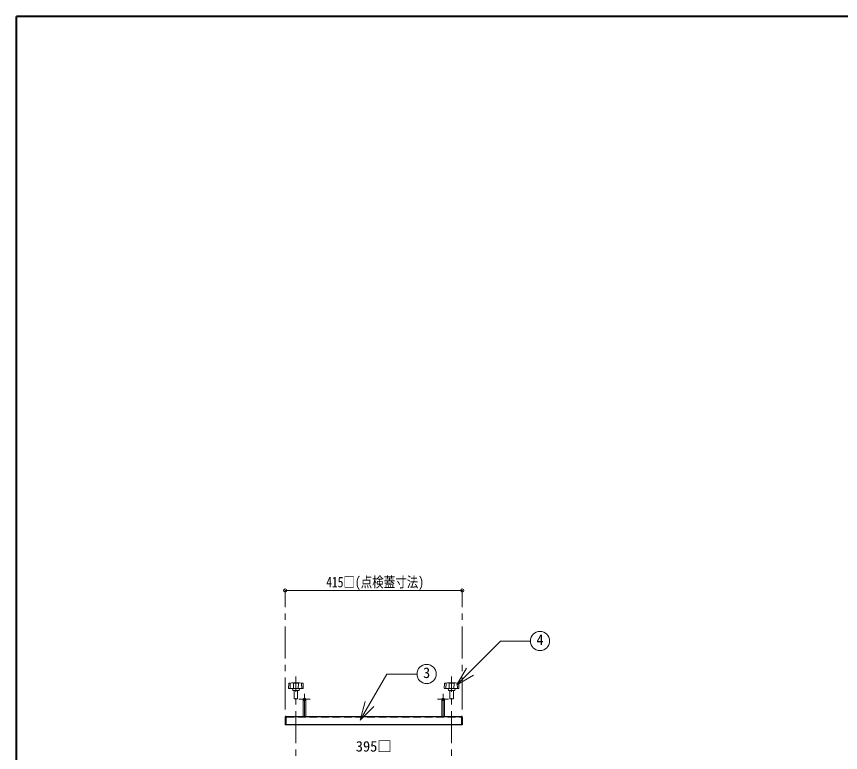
# Model space of a CAD drawing. Units: millimetres at full size, sheet at 1:15; details may follow other scales. Extents: x -3184 to 2891, y -2037 to 2178.
# Drawn here: x -3184 to -1253, y 453 to 2178 of the extents above; entities that cross this region are included whole.
import ezdxf
from ezdxf.enums import TextEntityAlignment as Align

# ---------------------------------------------------------------- set-up
doc = ezdxf.new("R2010")
doc.units = ezdxf.units.MM
doc.header["$LTSCALE"] = 15
doc.header["$PDMODE"] = 32
doc.header["$PDSIZE"] = 7.5
doc.linetypes.add('CHAIN1', pattern=[8, 5, -1, 1, -1])
doc.linetypes.add('DASHED1', pattern=[1.8, 1.2, -0.6])
doc.layers.add('0-0', color=7, linetype='Continuous', lineweight=18)
doc.styles.add('ＭＳ ゴシック', font='')
doc.styles.get('ＭＳ ゴシック').set_extended_font_data('MS Gothic')

msp = doc.modelspace()

# ---------------------------------------------------------------- linework, layer by layer
at = {"layer": '0-0', "color": 1, "lineweight": 40}
for p in [(-3184.2, -2037.13), (2890.8, 2177.87)]:
    msp.add_line(p, (-3184.2, 2177.87), dxfattribs=at)
at = {"layer": '0-0', "color": 4, "linetype": 'CHAIN1', "lineweight": 9}
for p, q in [((-2554.2, 553.37), (-2554.2, 832.37)), ((-2139.2, 553.37), (-2139.2, 832.37)), ((-2529.2, -5.13), (-2529.2, 630.77)), ((-2164.2, -5.13), (-2164.2, 630.77)), ((-2509.2, 590.37), (-2509.2, 537.37)), ((-2184.2, 590.37), (-2184.2, 537.37)), ((-2522.2, 577.37), (-2496.2, 577.37)), ((-2171.2, 577.37), (-2197.2, 577.37))]:
    msp.add_line(p, q, dxfattribs=at)
at = {"layer": '0-0', "color": 4, "lineweight": 9}
for p, q in [((-2554.2, 832.37), (-2139.2, 832.37)), ((-2512.2, 577.37), (-2512.2, 537.37)), ((-2506.2, 577.37), (-2506.2, 537.37)), ((-2187.2, 577.37), (-2187.2, 537.37)), ((-2181.2, 577.37), (-2181.2, 537.37))]:
    msp.add_line(p, q, dxfattribs=at)
at = {"layer": '0-0'}
for p, q in [((-2152.11, 611.45), (-2049.56, 714)), ((-1979.58, 714), (-2049.56, 714)), ((-2152.11, 611.45), (-2129.61, 650.43)), ((-2378.29, 528.45), (-2315.82, 636.65)), ((-2245.37, 636.65), (-2315.82, 636.65)), ((-2152.11, 611.45), (-2113.14, 633.95)), ((-2546.37, 603.38), (-2546.03, 613.9)), ((-2512.43, 602.97), (-2545.97, 602.97)), ((-2538.61, 615.76), (-2544.52, 615.45)), ((-2542.75, 602.97), (-2542.36, 614.61)), ((-2520.21, 615.77), (-2538.19, 615.77)), ((-2536.83, 598.54), (-2537.2, 602.97)), ((-2534.69, 602.97), (-2535.07, 614.61)), ((-2523.72, 602.97), (-2523.33, 614.61)), ((-2521.57, 598.54), (-2521.2, 602.97)), ((-2519.79, 615.76), (-2513.89, 615.45)), ((-2515.65, 602.97), (-2516.04, 614.61)), ((-2512.03, 603.38), (-2512.37, 613.9)), ((-2181.37, 603.38), (-2181.03, 613.9)), ((-2180.97, 602.97), (-2147.43, 602.97)), ((-2173.61, 615.76), (-2179.52, 615.45)), ((-2177.75, 602.97), (-2177.36, 614.61)), ((-2173.19, 615.77), (-2155.21, 615.77)), ((-2171.83, 598.54), (-2172.2, 602.97)), ((-2169.69, 602.97), (-2170.07, 614.61)), ((-2158.72, 602.97), (-2158.33, 614.61)), ((-2156.57, 598.54), (-2156.2, 602.97)), ((-2154.79, 615.76), (-2148.89, 615.45)), ((-2150.65, 602.97), (-2151.04, 614.61)), ((-2147.03, 603.38), (-2147.37, 613.9)), ((-2521.97, 598.17), (-2536.43, 598.17)), ((-2533.2, 578.67), (-2533.2, 598.17)), ((-2525.2, 578.67), (-2525.2, 598.17)), ((-2171.43, 598.17), (-2156.97, 598.17)), ((-2168.2, 578.67), (-2168.2, 598.17)), ((-2160.2, 578.67), (-2160.2, 598.17)), ((-2525.2, 578.67), (-2533.2, 578.67)), ((-2532.7, 578.17), (-2533.2, 578.67)), ((-2525.7, 578.17), (-2532.7, 578.17)), ((-2525.2, 578.67), (-2525.7, 578.17)), ((-2378.29, 528.45), (-2366.64, 571.92)), ((-2378.29, 528.45), (-2346.47, 560.27)), ((-2168.2, 578.67), (-2160.2, 578.67)), ((-2168.2, 578.67), (-2167.7, 578.17)), ((-2167.7, 578.17), (-2160.7, 578.17)), ((-2160.7, 578.17), (-2160.2, 578.67))]:
    msp.add_line(p, q, dxfattribs=at)
at = {"layer": '0-0', "color": 5, "lineweight": 25}
for p, q in [((-2554.2, 535.37), (-2554.2, 517.37)), ((-2552.2, 537.37), (-2141.2, 537.37)), ((-2139.2, 535.37), (-2139.2, 517.37)), ((-2139.2, 517.37), (-2554.2, 517.37))]:
    msp.add_line(p, q, dxfattribs=at)
at = {"layer": '0-0', "linetype": 'DASHED1'}
for p, q in [((-2552.2, 534.37), (-2552.2, 517.37)), ((-2551.2, 535.37), (-2142.2, 535.37)), ((-2534.2, 535.37), (-2534.2, 537.37)), ((-2524.2, 535.37), (-2524.2, 537.37)), ((-2169.2, 535.37), (-2169.2, 537.37)), ((-2159.2, 535.37), (-2159.2, 537.37)), ((-2141.2, 534.37), (-2141.2, 517.37))]:
    msp.add_line(p, q, dxfattribs=at)
at = {"layer": '0-0'}
for centre in [(-1957.08, 714), (-2222.87, 636.65)]:
    msp.add_circle(centre, 22.5, dxfattribs=at)
for centre, radius, start, end in [((-2545.97, 603.37), 0.4, 178.15415, 270), ((-2544.43, 613.85), 1.6, 93.01913, 178.15415), ((-2544.81, 613.31), 1.66, 93.02757, 128.73305), ((-2544.74, 607), 7.97, 72.62002, 91.09064), ((-2538.19, 607.77), 8, 90, 93.01913), ((-2534.67, 614.62), 0.4, 97.29873, 181.90915), ((-2529.2, 571.9), 43.47, 82.70127, 97.29873), ((-2523.73, 614.62), 0.4, 358.09085, 82.70127), ((-2520.21, 607.77), 8, 86.98087, 90), ((-2513.66, 607), 7.97, 88.90936, 107.37998), ((-2513.97, 613.85), 1.6, 1.84585, 86.98087), ((-2513.6, 613.31), 1.66, 51.26695, 86.97243), ((-2512.43, 603.37), 0.4, 270, 1.84585), ((-2180.97, 603.37), 0.4, 178.15415, 270), ((-2179.43, 613.85), 1.6, 93.01913, 178.15415), ((-2179.81, 613.31), 1.66, 93.02757, 128.73305), ((-2179.74, 607), 7.97, 72.62002, 91.09064), ((-2173.19, 607.77), 8, 90, 93.01913), ((-2169.67, 614.62), 0.4, 97.29873, 181.90915), ((-2164.2, 571.9), 43.47, 82.70127, 97.29873), ((-2158.73, 614.62), 0.4, 358.09085, 82.70127), ((-2155.21, 607.77), 8, 86.98087, 90), ((-2148.66, 607), 7.97, 88.90936, 107.37998), ((-2148.97, 613.85), 1.6, 1.84585, 86.98087), ((-2148.6, 613.31), 1.66, 51.26695, 86.97243), ((-2147.43, 603.37), 0.4, 270, 1.84585), ((-2536.43, 598.57), 0.4, 184.76364, 270), ((-2521.97, 598.57), 0.4, 270, 355.23636), ((-2171.43, 598.57), 0.4, 184.76364, 270), ((-2156.97, 598.57), 0.4, 270, 355.23636)]:
    msp.add_arc(centre, radius, start, end, dxfattribs=at)
at = {"layer": '0-0', "color": 4, "lineweight": 9}
for centre, start in [((-2509.2, 577.37), 360), ((-2184.2, 577.37), 0)]:
    msp.add_arc(centre, 3, start, 180, dxfattribs=at)
at = {"layer": '0-0', "color": 4, "linetype": 'DASHED1', "lineweight": 9}
for centre, end in [((-2509.2, 577.37), 0), ((-2184.2, 577.37), 360)]:
    msp.add_arc(centre, 3, 180, end, dxfattribs=at)
at = {"layer": '0-0', "color": 5, "lineweight": 25}
for centre, start, end in [((-2552.2, 535.37), 90, 180), ((-2141.2, 535.37), 0, 90)]:
    msp.add_arc(centre, 2, start, end, dxfattribs=at)
at = {"layer": '0-0', "linetype": 'DASHED1'}
for centre, start, end in [((-2551.2, 534.37), 90, 180), ((-2142.2, 534.37), 0, 90)]:
    msp.add_arc(centre, 1, start, end, dxfattribs=at)
at = {"layer": '0-0', "color": 1}
for p in [(-2554.2, 832.37), (-2139.2, 832.37)]:
    msp.add_point(p, dxfattribs=at)

# ---------------------------------------------------------------- texts
at = {"layer": '0-0', "style": 'ＭＳ ゴシック', "width": 0.8}
msp.add_text('415□(点検蓋寸法)', height=24.74, dxfattribs=at).set_placement((-2458.26, 832.37), align=Align.BOTTOM_LEFT)
at = {"layer": '0-0', "style": 'ＭＳ ゴシック'}
for s, p in [('4', (-1965.52, 697.12)), ('3', (-2231.3, 619.77)), ('395□', (-2388.89, 447.37))]:
    msp.add_text(s, height=24.74, dxfattribs=at).set_placement(p, align=Align.BOTTOM_LEFT)

doc.saveas('drawing.dxf')
